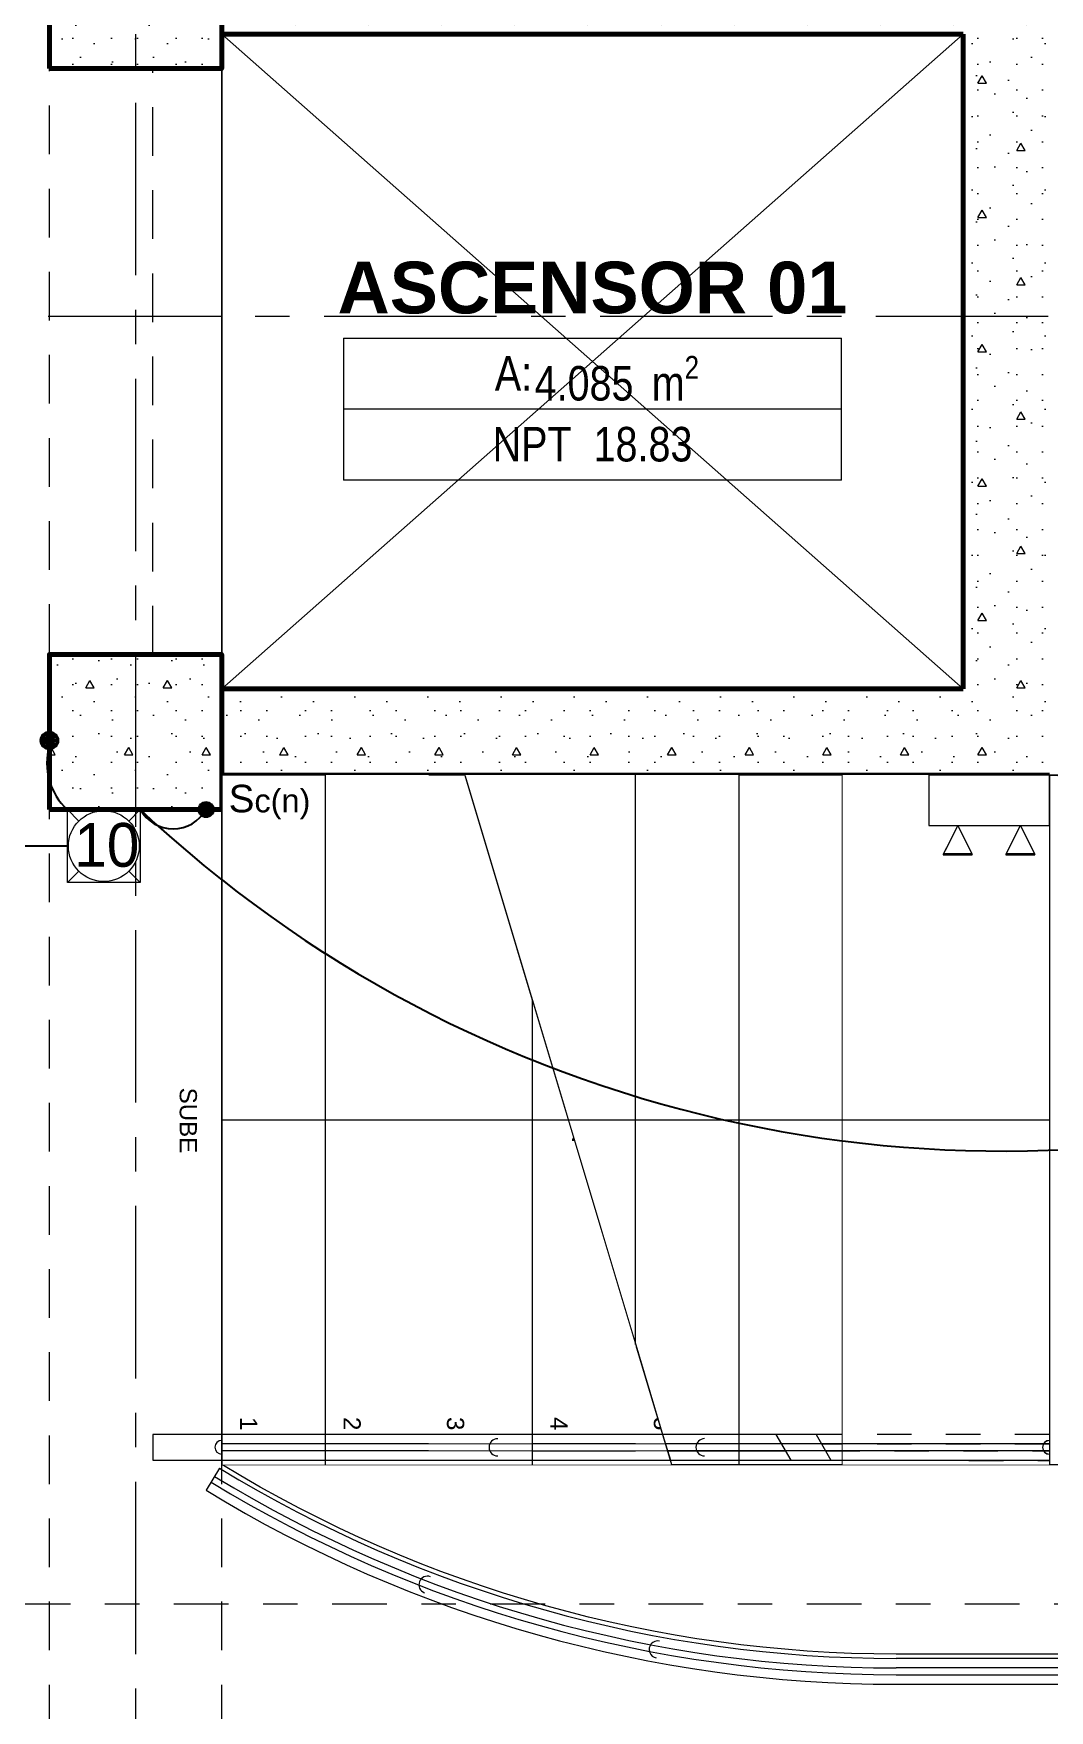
# Model space of a CAD drawing. Header units: inches. Extents: x -38 to 5698, y -33 to 92.
# Drawn here: x 393.024 to 395.97, y 19.636 to 24.501 of the extents above; entities that cross this region are included whole.
import ezdxf
from ezdxf.lldxf.tags import DXFTag

# ---------------------------------------------------------------- set-up
doc = ezdxf.new("R2010")
doc.units = ezdxf.units.IN
doc.header["$MEASUREMENT"] = 0
doc.set_wipeout_variables(frame=1)
for name, pattern in [('ACAD_ISO04W100', [30, 24, -3, 0, -3]), ('CONTINUA', [0]), ('Hidden Line', [0.195611, 0.141111, -0.0545]), ('Punto & Raya', [0.65, 0.5, -0.075, 0, -0.075]), ('Punto & Rayas', [0.335139, 0.15875, -0.088194, 0, -0.088194]), ('Raya Pequeña', [0.141111, 0.070556, -0.070556]), ('Rayas', [0.282222, 0.141111, -0.141111]), ('Wipeout_Contour', [1, 0, -1])]:
    doc.linetypes.add(name, pattern=pattern)
for name, color, linetype, lineweight in [('00 IE CKTO TOMAS', 111, 'Rayas', 18), ('00_IE_Luminarias', 6, 'Continuous', 30), ('ALUMBRADO_CONDUIT', 30, 'CONDUIT1', 30), ('ALUMBRADO_PVC', 6, 'PVC1', 30), ('Cable Alumbrado', 150, 'Continuous', 30), ('pulsador', 4, 'Continuous', 40), ('Simb_Alumbrado', 140, 'CONTINUA', 30)]:
    doc.layers.add(name, color=color, linetype=linetype, lineweight=lineweight)
for name, color, linetype in [('02 _ ARQ _ ALB _ Ejes Generales', 7, 'Continuous'), ('02 _ ARQ _ ZON _ Espacio.3D', 7, 'Continuous'), ('08 _ STR _ EXT _ 06 Columnas', 7, 'Continuous'), ('08 _ STR _ EXT _ 07 Losa Aligerada', 7, 'Continuous'), ('08 _ STR _ EXT _ 09 Vigas', 7, 'Continuous'), ('08 _ STR _ EXT _ 11 Escaleras', 7, 'Continuous'), ('08 _ STR _ EXT _ 12 Ascensor', 7, 'Continuous'), ('Dibujo 2D - General', 7, 'Continuous'), ('Interior - Escaleras & Barandillas', 7, 'Continuous'), ('Marcador - Secciones', 251, 'Continuous')]:
    doc.layers.add(name, color=color, linetype=linetype)
doc.styles.add('Annotative', font='arial.ttf')
doc.styles.add('Estilo_Generado_3', font='arial.ttf')
doc.styles.add('Estilo_Generado_8', font='arialbd.ttf')
doc.styles.add('Estilo_Generado_9', font='ARIALN.TTF')
doc.styles.add('{18b73a54-fa43-428c-adcb-c1c7bbdf2c84}', font='Simplex.shx')
tags = doc.linetypes.add('CONDUIT1', pattern='A,1,-0.19772,["con",{18b73a54-fa43-428c-adcb-c1c7bbdf2c84},S=0.2,R=0,X=0,Y=-0.065594],-0.593642', length=1.791362).pattern_tags.tags
tags[6] = DXFTag(74, 10)
tags = doc.linetypes.add('PVC1', pattern='A,1,-0.19772,["PVC",{18b73a54-fa43-428c-adcb-c1c7bbdf2c84},S=0.13,R=0,X=0,Y=-0.061851],-0.507647', length=1.705367).pattern_tags.tags
tags[6] = DXFTag(74, 10)
pattern_1 = [(0, (370.00005, 6e-09), (0, 0.3897114), [0.024375, -0.200625]), (0, (370.11255, 0.19486), (0, 0.3897114), [0.024375, -0.200625]), (60, (370.00005, 6e-09), (-0.3375, 0.1948557), [0.024375, -0.200625]), (60, (370.22505, 6e-09), (-0.3375, 0.1948557), [0.024375, -0.200625]), (120, (370.02442, 6e-09), (0.3375, 0.1948557), [0.024375, -0.200625]), (120, (370.24942, 6e-09), (0.3375, 0.1948557), [0.024375, -0.200625]), (0, (370.00005, 0.0375), (0, 0.075), [0, -0.075, 0, -0.1125]), (45, (370.03755, 0.0375), (-0.05303301, 0.05303301), [0, -0.05625, 0, -0.09375])]

# ---------------------------------------------------------------- blocks, each defined once
blk = doc.blocks.new('100x100x80 adosado')
at = {"layer": 'Simb_Alumbrado', "lineweight": 13}
blk.add_lwpolyline([(-0.0768, 0.0788), (0.0194, 0.0788), (0.0194, -0.0174), (-0.0768, -0.0174)], close=True, dxfattribs=at)
at = {"layer": 'Simb_Alumbrado', "lineweight": 9}
for points in [[(-0.0768, 0.0788), (-0.0618, 0.0638)], [(0.0043, 0.0638), (0.0194, 0.0788)], [(-0.0768, -0.0174), (-0.0618, -0.0023)], [(0.0043, -0.0023), (0.0194, -0.0174)]]:
    blk.add_lwpolyline(points, dxfattribs=at)
blk.add_circle((-0.0287, 0.0307), 0.0467, dxfattribs=at)
at = {"layer": 'Simb_Alumbrado', "lineweight": 9, "insert": (-0.0677, 0.0612), "char_height": 0.05773, "attachment_point": 1}
blk.add_mtext_dynamic_manual_height_columns('10', width=0.119989, gutter_width=12.5, heights=[0], dxfattribs=at)
blk = doc.blocks.new('ii3t')
at = {"layer": 'Simb_Alumbrado', "lineweight": 5}
h = blk.add_hatch(color=3, dxfattribs=at)
edge = h.paths.add_edge_path()
edge.add_arc((0, 0), 0.0164, 0, 360)
blk.add_circle((0, 0), 0.0164, dxfattribs=at)
blk = doc.blocks.new('pulsador')
at = {"layer": 'pulsador', "lineweight": 40}
h = blk.add_hatch(color=4, dxfattribs=at)
h.dxf.hatch_style = 1
h.paths.add_polyline_path([(246.2314, 46.0882, 1), (246.279, 46.0882, 1)])
h.paths.add_polyline_path([(246.2786, 46.0882, -1), (246.2317, 46.0882, -1)], flags=16)
h.paths.add_polyline_path([(246.271, 46.0882, -1), (246.2393, 46.0882, -1)], flags=0)
at = {"layer": 'pulsador'}
h = blk.add_hatch(color=4, dxfattribs=at)
h.dxf.hatch_style = 1
h.paths.add_polyline_path([(246.2393, 46.0882, 1), (246.271, 46.0882, 1)])
at = {"layer": 'pulsador', "color": 4, "lineweight": 50}
blk.add_circle((246.2552, 46.0882), 0.0238, dxfattribs=at)
at = {"layer": 'pulsador', "color": 4, "lineweight": 40}
blk.add_circle((246.2552, 46.0882), 0.0235, dxfattribs=at)
at = {"layer": 'pulsador', "color": 4}
blk.add_circle((246.2552, 46.0882), 0.0159, dxfattribs=at)
blk = doc.blocks.new('luz de emergencia')
at = {"color": 5, "lineweight": 40}
for p, q in [((164.1493, 48.9365, -0.0001), (164.2333, 48.9365, -0.0001)), ((164.3313, 48.9365, -0.0001), (164.4153, 48.9365, -0.0001))]:
    blk.add_line(p, q, dxfattribs=at)
at = {"layer": '00_IE_Luminarias', "color": 5, "linetype": 'Continuous', "lineweight": 13}
for p, q in [((164.1913, 49.0205, -0.0001), (164.1493, 48.9365, -0.0001)), ((164.2333, 48.9365, -0.0001), (164.1913, 49.0205, -0.0001)), ((164.3733, 49.0205, -0.0001), (164.3313, 48.9365, -0.0001)), ((164.4153, 48.9365, -0.0001), (164.3733, 49.0205, -0.0001))]:
    blk.add_line(p, q, dxfattribs=at)
at = {"layer": '00_IE_Luminarias', "color": 5, "linetype": 'Continuous', "lineweight": 13, "elevation": -0.0001}
blk.add_lwpolyline([(164.4573, 49.0205), (164.1073, 49.0205), (164.1073, 49.1666), (164.4573, 49.1665)], close=True, dxfattribs=at)

msp = doc.modelspace()

# ---------------------------------------------------------------- hatches: boundary and pattern name
at = {"layer": '08 _ STR _ EXT _ 06 Columnas', "linetype": 'Continuous', "lineweight": 9}
h = msp.add_hatch(dxfattribs=at)
h.set_pattern_fill('HORMIGÓN_EN_MASA_0002', style=0, pattern_type=2)
h.set_pattern_definition(pattern_1)
h.paths.add_polyline_path([(393.07, 24.4), (393.57, 24.4), (393.57, 24.85), (393.07, 24.85)])
h = msp.add_hatch(dxfattribs=at)
h.set_pattern_fill('HORMIGÓN_EN_MASA_0002', style=0, pattern_type=2)
h.set_pattern_definition(pattern_1)
h.paths.add_polyline_path([(393.07, 22.25), (393.57, 22.25), (393.57, 22.7), (393.07, 22.7)])
at = {"layer": '08 _ STR _ EXT _ 12 Ascensor', "linetype": 'Continuous', "lineweight": 9}
h = msp.add_hatch(dxfattribs=at)
h.set_pattern_fill('HORMIGÓN_EN_MASA_0002', style=0, pattern_type=2)
h.set_pattern_definition(pattern_1)
h.paths.add_polyline_path([(395.72, 24.75), (393.57, 24.75), (393.57, 24.5), (395.72, 24.5)])
h = msp.add_hatch(dxfattribs=at)
h.set_pattern_fill('HORMIGÓN_EN_MASA_0002', style=0, pattern_type=2)
h.set_pattern_definition(pattern_1)
h.paths.add_polyline_path([(395.72, 24.5), (395.97, 24.75), (395.72, 24.75)])
h = msp.add_hatch(dxfattribs=at)
h.set_pattern_fill('HORMIGÓN_EN_MASA_0002', style=0, pattern_type=2)
h.set_pattern_definition(pattern_1)
h.paths.add_polyline_path([(395.72, 24.5), (395.97, 24.5), (395.97, 24.75)])
h = msp.add_hatch(dxfattribs=at)
h.set_pattern_fill('HORMIGÓN_EN_MASA_0002', style=0, pattern_type=2)
h.set_pattern_definition(pattern_1)
h.paths.add_polyline_path([(395.72, 24.5), (395.72, 22.6), (395.97, 22.6), (395.97, 24.5)])
h = msp.add_hatch(dxfattribs=at)
h.set_pattern_fill('HORMIGÓN_EN_MASA_0002', style=0, pattern_type=2)
h.set_pattern_definition(pattern_1)
h.paths.add_polyline_path([(395.72, 22.6), (393.57, 22.6), (393.57, 22.35), (395.72, 22.35)])
h = msp.add_hatch(dxfattribs=at)
h.set_pattern_fill('HORMIGÓN_EN_MASA_0002', style=0, pattern_type=2)
h.set_pattern_definition(pattern_1)
h.paths.add_polyline_path([(395.72, 22.6), (395.97, 22.35), (395.97, 22.6)])
h = msp.add_hatch(dxfattribs=at)
h.set_pattern_fill('HORMIGÓN_EN_MASA_0002', style=0, pattern_type=2)
h.set_pattern_definition(pattern_1)
h.paths.add_polyline_path([(395.72, 22.35), (395.97, 22.35), (395.72, 22.6)])

# ---------------------------------------------------------------- linework, layer by layer
at = {"layer": '02 _ ARQ _ ALB _ Ejes Generales', "color": 251, "linetype": 'Punto & Raya', "lineweight": 13}
msp.add_line((393.32, 45.9), (393.32, 2.05), dxfattribs=at)
at = {"layer": '02 _ ARQ _ ZON _ Espacio.3D', "color": 252, "linetype": 'Continuous', "lineweight": 13}
for p, q in [((393.923, 23.6174), (393.923, 23.2057)), ((393.923, 23.6174), (395.3671, 23.6174)), ((395.3671, 23.2057), (395.3671, 23.6174)), ((395.3671, 23.4116), (393.923, 23.4116)), ((395.3671, 23.2057), (393.923, 23.2057))]:
    msp.add_line(p, q, dxfattribs=at)
at = {"layer": '02 _ ARQ _ ZON _ Espacio.3D', "color": 254, "linetype": 'Continuous', "lineweight": 0, "flags": 128}
msp.add_lwpolyline([(393.07, 24.85), (393.57, 24.85), (393.57, 26.75, -0.137976), (395.5252, 27.3), (409.32, 27.3, -1), (409.32, 19.8), (395.5252, 19.8, -0.137981), (393.57, 20.35), (393.57, 22.25), (393.07, 22.25), (393.07, 22.7), (393.57, 22.7), (393.57, 24.4), (393.07, 24.4)], format="xyb", close=True, dxfattribs=at)
at = {"layer": '02 _ ARQ _ ZON _ Espacio.3D', "color": 255, "linetype": 'Continuous', "lineweight": 0, "flags": 128}
msp.add_lwpolyline([(393.57, 22.6), (395.72, 22.6), (395.72, 24.5), (393.57, 24.5)], close=True, dxfattribs=at)
at = {"layer": '08 _ STR _ EXT _ 06 Columnas', "color": 7, "linetype": 'Continuous', "lineweight": 80, "flags": 128}
for points in [[(393.07, 24.4), (393.57, 24.4), (393.57, 24.85), (393.07, 24.85)], [(393.07, 22.25), (393.57, 22.25), (393.57, 22.7), (393.07, 22.7)]]:
    msp.add_lwpolyline(points, close=True, dxfattribs=at)
at = {"layer": '08 _ STR _ EXT _ 07 Losa Aligerada', "color": 254, "linetype": 'Continuous', "lineweight": 18, "flags": 128}
msp.add_lwpolyline([(395.5252, 19.8, -0.137981), (393.57, 20.35), (393.57, 22.3499), (393.57, 22.6), (393.57, 24.5), (393.57, 24.7499), (393.57, 26.75, -0.137981), (395.5252, 27.3), (409.32, 27.3, -1), (409.32, 19.8)], format="xyb", close=True, dxfattribs=at)
at = {"layer": '08 _ STR _ EXT _ 09 Vigas', "color": 251, "linetype": 'Hidden Line', "lineweight": 13}
for p, q in [((393.07, 17.4), (393.07, 29.7)), ((393.57, 17.4), (393.57, 29.7)), ((393.37, 22.7), (393.37, 24.4)), ((393.57, 24.4), (393.37, 24.4)), ((393.57, 22.7), (393.57, 24.4)), ((393.57, 22.7), (393.37, 22.7))]:
    msp.add_line(p, q, dxfattribs=at)
at = {"layer": '08 _ STR _ EXT _ 11 Escaleras', "color": 161, "linetype": 'Continuous', "lineweight": 13}
for p, q in [((395.07, 22.35), (393.57, 22.35)), ((393.57, 22.35), (393.57, 20.35))]:
    msp.add_line(p, q, dxfattribs=at)
at = {"layer": '08 _ STR _ EXT _ 11 Escaleras', "color": 167, "linetype": 'Continuous', "lineweight": 18}
for p, q in [((394.17, 20.35), (394.17, 22.35)), ((395.07, 20.35), (395.07, 22.35))]:
    msp.add_line(p, q, dxfattribs=at)
at = {"layer": '08 _ STR _ EXT _ 11 Escaleras', "color": 161, "linetype": 'ACAD_ISO04W100', "lineweight": 13}
msp.add_line((395.7744, 20.35), (395.9281, 20.35), dxfattribs=at)
msp.add_arc((395.97, 22.3496), 2, 268.7994, 0.0126, dxfattribs=at)
at = {"layer": '08 _ STR _ EXT _ 12 Ascensor', "color": 7, "linetype": 'Continuous', "lineweight": 80, "flags": 128}
for points in [[(393.57, 24.75), (393.57, 24.5)], [(393.57, 24.5), (395.72, 24.5)], [(395.72, 24.5), (395.72, 22.6)], [(395.72, 22.6), (393.57, 22.6)], [(393.57, 22.35), (393.57, 22.6)], [(393.57, 22.35), (395.97, 22.35)]]:
    msp.add_lwpolyline(points, dxfattribs=at)
at = {"layer": 'ALUMBRADO_CONDUIT', "color": 30, "lineweight": 30, "ltscale": 0.4, "true_color": 0xf26722}
msp.add_line((393.122, 22.1442), (392.3757, 22.1442), dxfattribs=at)
at = {"layer": 'ALUMBRADO_PVC', "linetype": 'PVC1', "ltscale": 0.4}
for centre, radius, start, end in [((393.2449, 22.3842), 0.1819, 163.9537, 227.5265), ((393.4289, 22.3032), 0.1091, 209.1814, 330.8089)]:
    msp.add_arc(centre, radius, start, end, dxfattribs=at)
at = {"layer": 'Dibujo 2D - General', "color": 252, "linetype": 'Continuous', "lineweight": 9}
for p, q in [((393.57, 22.6), (395.72, 24.5)), ((395.72, 22.6), (393.57, 24.5))]:
    msp.add_line(p, q, dxfattribs=at)
at = {"layer": 'Interior - Escaleras & Barandillas', "color": 161, "linetype": 'Continuous', "lineweight": 13}
for p, q in [((393.37, 20.4375), (393.37, 20.3625)), ((393.5635, 20.3393), (393.5244, 20.2754)), ((409.32, 19.7875), (395.5252, 19.7875)), ((409.32, 19.7598), (395.5252, 19.7598)), ((395.5252, 19.7403), (409.32, 19.7403)), ((395.5252, 19.7125), (409.32, 19.7125))]:
    msp.add_line(p, q, dxfattribs=at)
at = {"layer": 'Interior - Escaleras & Barandillas', "color": 161, "linetype": 'Continuous', "lineweight": 13, "flags": 128}
for points in [[(394.1754, 20.0245, 1), (394.1575, 19.9779, 1)], [(394.8389, 19.8379, 1), (394.8298, 19.7887, 1)]]:
    msp.add_lwpolyline(points, format="xyb", dxfattribs=at)
at = {"layer": 'Interior - Escaleras & Barandillas', "color": 161, "linetype": 'Continuous', "lineweight": 13}
for radius in [3.7625, 3.8098, 3.7903, 3.8375]:
    msp.add_arc((395.5252, 23.55), radius, 238.5756, 270, dxfattribs=at)
at = {"layer": 'Marcador - Secciones', "color": 251, "linetype": 'Punto & Raya', "lineweight": 13}
msp.add_line((374.6667, 23.6815), (398.9526, 23.6815), dxfattribs=at)
at = {"layer": 'Marcador - Secciones', "color": 251, "linetype": 'Punto & Rayas', "lineweight": 13}
msp.add_line((392.5136, 19.9456), (398.7833, 19.9456), dxfattribs=at)

# ---------------------------------------------------------------- block references
at = {"color": 4, "lineweight": 40}
msp.add_blockref('pulsador', (146.8148, -23.6378), dxfattribs=at)
at = {"layer": 'ALUMBRADO_CONDUIT', "linetype": 'PVC1', "lineweight": 35, "xscale": 2.199856799627834, "yscale": 2.199856799627834, "zscale": 2.199856799627834}
msp.add_blockref('100x100x80 adosado', (393.291, 22.0765), dxfattribs=at)

# ---------------------------------------------------------------- texts
at = {"layer": '02 _ ARQ _ ZON _ Espacio.3D', "color": 252, "lineweight": 25, "attachment_point": 2}
for s, insert, char_height, style in [('\\A1;{\\pqc;\\pt0;\\fArial|b1|i0|c0|p34;ASCENSOR 01}', (394.645, 23.8395), 0.15, 'Estilo_Generado_8'), ('\\A1;{\\pqc;\\pt0;\\fArial Narrow|b0|i0|c0|p34;A: }', (394.4159, 23.5656), 0.1, 'Estilo_Generado_9'), ('\\A1;{\\pqc;\\pt0,0.3;\\fArial Narrow|b0|i0|c0|p34;4.085\\fArial Narrow|b0|i0|c0|p34;\\A1{\\H.66x;\\S^  ;}\\fArial Narrow|b0|i0|c0|p34; m\\fArial Narrow|b0|i0|c0|p34;\\A1{\\H.66x;\\S2^  ;}}', (394.7156, 23.566), 0.1, 'Estilo_Generado_9'), ('\\A1;{\\pqc;\\pt0;\\fArial Narrow|b0|i0|c0|p34;NPT  18.83}', (394.645, 23.3601), 0.1, 'Estilo_Generado_9')]:
    msp.add_mtext(s, dxfattribs=dict(at, insert=insert, char_height=char_height, style=style))
at = {"layer": '08 _ STR _ EXT _ 11 Escaleras', "color": 161, "lineweight": 13, "char_height": 0.05, "attachment_point": 4, "rotation": 270, "style": 'Estilo_Generado_3'}
for s, insert in [('\\A1;{\\pql;\\fArial|b0|i0|c0|p34;SUBE}', (393.4725, 21.4433)), ('\\A1;{\\pql;\\fArial|b0|i0|c0|p34;8}', (395.7475, 20.4879))]:
    msp.add_mtext(s, dxfattribs=dict(at, insert=insert))

# ---------------------------------------------------------------- next in the draw order: wipeouts: each hides what was drawn before it
at = {"color": 254, "linetype": 'Wipeout_Contour', "lineweight": 0, "ltscale": 3314.619291}
msp.add_wipeout([(394.47, 22.35), (394.17, 22.35), (394.17, 20.35), (394.47, 20.35)], dxfattribs=at).dxf.layer = '08 _ STR _ EXT _ 11 Escaleras'

# ---------------------------------------------------------------- next in the draw order: linework, layer by layer
at = {"layer": '08 _ STR _ EXT _ 11 Escaleras', "color": 167, "linetype": 'Continuous', "lineweight": 18}
msp.add_line((393.57, 20.35), (395.67, 20.35), dxfattribs=at)

# ---------------------------------------------------------------- next in the draw order: wipeouts: each hides what was drawn before it
at = {"color": 254, "linetype": 'Wipeout_Contour', "lineweight": 0, "ltscale": 3318.178751}
msp.add_wipeout([(395.37, 21.35), (395.07, 22.35), (395.07, 20.35), (395.37, 20.35)], dxfattribs=at).dxf.layer = '08 _ STR _ EXT _ 11 Escaleras'

# ---------------------------------------------------------------- next in the draw order: linework, layer by layer
at = {"layer": '08 _ STR _ EXT _ 11 Escaleras', "color": 167, "linetype": 'Continuous', "lineweight": 18}
msp.add_line((395.37, 21.35), (395.37, 20.35), dxfattribs=at)

# ---------------------------------------------------------------- next in the draw order: wipeouts: each hides what was drawn before it
at = {"color": 254, "linetype": 'Wipeout_Contour', "lineweight": 0, "ltscale": 3317.018492}
msp.add_wipeout([(394.77, 22.35), (394.77, 20.35), (395.07, 20.35), (395.07, 22.35)], dxfattribs=at).dxf.layer = '08 _ STR _ EXT _ 11 Escaleras'

# ---------------------------------------------------------------- next in the draw order: linework, layer by layer
at = {"layer": '08 _ STR _ EXT _ 11 Escaleras', "color": 167, "linetype": 'Continuous', "lineweight": 18}
for p, q in [((394.77, 20.35), (394.77, 22.35)), ((395.07, 22.35), (395.67, 20.35))]:
    msp.add_line(p, q, dxfattribs=at)
at = {"layer": '08 _ STR _ EXT _ 11 Escaleras', "color": 161, "linetype": 'Continuous', "lineweight": 13}
msp.add_line((393.57, 20.35), (395.67, 20.35), dxfattribs=at)

# ---------------------------------------------------------------- next in the draw order: texts
at = {"layer": '08 _ STR _ EXT _ 11 Escaleras', "color": 161, "lineweight": 13, "insert": (394.77, 21.3663), "char_height": 0.05, "attachment_point": 8, "style": 'Estilo_Generado_3'}
msp.add_mtext('\\A1;{\\pqc;\\pt0,3.55;\\fArial|b0|i0|c0|p34;27C x \\fArial|b0|i0|c0|p34;0.17\\fArial|b0|i0|c0|p34;\\A1{\\H.66x;\\S^  ;}\\fArial|b0|i0|c0|p34;\\fArial|b0|i0|c0|p34;\\fArial|b0|i0|c0|p34;\\fArial|b0|i0|c0|p34;\\A1{\\H.66x;\\S^  ;}\\fArial|b0|i0|c0|p34;\\fArial|b0|i0|c0|p34;\\fArial|b0|i0|c0|p34;\\fArial|b0|i0|c0|p34;\\A1{\\H.66x;\\S^  ;}\\fArial|b0|i0|c0|p34;}', dxfattribs=at)

# ---------------------------------------------------------------- next in the draw order: wipeouts: each hides what was drawn before it
at = {"color": 254, "linetype": 'Wipeout_Contour', "lineweight": 0, "ltscale": 3315.504688}
msp.add_wipeout([(393.57, 22.35), (393.57, 20.35), (395.67, 20.35), (395.07, 22.35)], dxfattribs=at).dxf.layer = '08 _ STR _ EXT _ 11 Escaleras'

# ---------------------------------------------------------------- next in the draw order: texts
at = {"layer": '08 _ STR _ EXT _ 11 Escaleras', "color": 161, "lineweight": 13, "char_height": 0.05, "attachment_point": 4, "rotation": 270, "style": 'Estilo_Generado_3'}
for s, insert in [('\\A1;{\\pql;\\fArial|b0|i0|c0|p34;3}', (394.2475, 20.4879)), ('\\A1;{\\pql;\\fArial|b0|i0|c0|p34;5}', (394.8475, 20.4879))]:
    msp.add_mtext(s, dxfattribs=dict(at, insert=insert))

# ---------------------------------------------------------------- next in the draw order: wipeouts: each hides what was drawn before it
at = {"color": 254, "linetype": 'Wipeout_Contour', "lineweight": 0, "ltscale": 3312.22009}
msp.add_wipeout([(393.87, 22.35), (393.57, 22.35), (393.57, 20.35), (393.87, 20.35)], dxfattribs=at).dxf.layer = '08 _ STR _ EXT _ 11 Escaleras'
at = {"color": 254, "linetype": 'Wipeout_Contour', "lineweight": 0, "ltscale": 2488.491073}
msp.add_wipeout([(395.37, 22.35), (395.1744, 22.35), (395.37, 21.698)], dxfattribs=at).dxf.layer = '08 _ STR _ EXT _ 11 Escaleras'

# ---------------------------------------------------------------- next in the draw order: linework, layer by layer
at = {"layer": '08 _ STR _ EXT _ 11 Escaleras', "color": 167, "linetype": 'Continuous', "lineweight": 18}
for p, q in [((393.57, 22.35), (393.57, 20.35)), ((395.07, 22.35), (393.57, 22.35))]:
    msp.add_line(p, q, dxfattribs=at)
at = {"layer": 'Interior - Escaleras & Barandillas', "color": 167, "linetype": 'Continuous', "lineweight": 18, "flags": 128}
msp.add_lwpolyline([(393.57, 20.42, 1), (393.57, 20.38)], format="xyb", dxfattribs=at)

# ---------------------------------------------------------------- next in the draw order: block references
at = {"layer": 'Cable Alumbrado', "lineweight": 0, "xscale": 1.404578189384958, "yscale": 1.404578189384958, "zscale": 1.404578189384958}
msp.add_blockref('ii3t', (393.5242, 22.25), dxfattribs=at)

# ---------------------------------------------------------------- next in the draw order: texts
at = {"layer": '00 IE CKTO TOMAS', "insert": (393.59, 22.2217), "char_height": 0.08, "width": 0.768045, "attachment_point": 7, "style": 'Annotative'}
msp.add_mtext('S{\\H0.84375x;c(n)}', dxfattribs=at)
at = {"layer": '08 _ STR _ EXT _ 11 Escaleras', "color": 161, "lineweight": 13, "insert": (393.6479, 20.4879), "char_height": 0.05, "attachment_point": 4, "rotation": 270, "style": 'Estilo_Generado_3'}
msp.add_mtext('\\A1;{\\pql;\\fArial|b0|i0|c0|p34;1}', dxfattribs=at)

# ---------------------------------------------------------------- next in the draw order: wipeouts: each hides what was drawn before it
at = {"color": 254, "linetype": 'Wipeout_Contour', "lineweight": 0, "ltscale": 3319.476034}
msp.add_wipeout([(395.37, 22.35), (395.37, 21.698), (395.67, 20.698), (395.67, 22.35)], dxfattribs=at).dxf.layer = '08 _ STR _ EXT _ 11 Escaleras'

# ---------------------------------------------------------------- next in the draw order: linework, layer by layer
at = {"layer": '08 _ STR _ EXT _ 11 Escaleras', "color": 161, "linetype": 'ACAD_ISO04W100', "lineweight": 13}
for p, q in [((397.97, 22.35), (395.1744, 22.35)), ((395.37, 21.698), (395.37, 22.35))]:
    msp.add_line(p, q, dxfattribs=at)

# ---------------------------------------------------------------- next in the draw order: wipeouts: each hides what was drawn before it
at = {"color": 254, "linetype": 'Wipeout_Contour', "lineweight": 0, "ltscale": 3313.41969}
msp.add_wipeout([(394.17, 22.35), (393.87, 22.35), (393.87, 20.35), (394.17, 20.35)], dxfattribs=at).dxf.layer = '08 _ STR _ EXT _ 11 Escaleras'
at = {"color": 254, "linetype": 'Wipeout_Contour', "lineweight": 0, "ltscale": 3315.818891}
msp.add_wipeout([(394.77, 22.35), (394.47, 22.35), (394.47, 20.35), (394.77, 20.35)], dxfattribs=at).dxf.layer = '08 _ STR _ EXT _ 11 Escaleras'
at = {"color": 254, "linetype": 'Wipeout_Contour', "lineweight": 0, "ltscale": 2489.848275}
msp.add_wipeout([(395.37, 20.35), (395.67, 20.35), (395.37, 21.35)], dxfattribs=at).dxf.layer = '08 _ STR _ EXT _ 11 Escaleras'

# ---------------------------------------------------------------- next in the draw order: linework, layer by layer
at = {"layer": '08 _ STR _ EXT _ 11 Escaleras', "color": 167, "linetype": 'Continuous', "lineweight": 18}
for p, q in [((393.87, 22.35), (393.87, 20.35)), ((394.47, 22.35), (394.47, 20.35)), ((395.67, 22.35), (395.67, 20.35)), ((393.57, 21.35), (395.37, 21.35)), ((395.07, 20.35), (395.37, 21.35))]:
    msp.add_line(p, q, dxfattribs=at)
at = {"layer": '08 _ STR _ EXT _ 11 Escaleras', "color": 161, "linetype": 'ACAD_ISO04W100', "lineweight": 13}
for p, q in [((395.1744, 22.35), (395.7744, 20.35)), ((395.67, 22.35), (395.67, 20.698)), ((395.4744, 21.35), (395.97, 21.35))]:
    msp.add_line(p, q, dxfattribs=at)

# ---------------------------------------------------------------- next in the draw order: texts
at = {"layer": '08 _ STR _ EXT _ 11 Escaleras', "color": 161, "lineweight": 13, "insert": (394.77, 21.3386), "char_height": 0.05, "attachment_point": 2, "style": 'Estilo_Generado_3'}
msp.add_mtext('\\A1;{\\pqc;\\pt0,3.55;\\fArial|b0|i0|c0|p34;26H x \\fArial|b0|i0|c0|p34;0.30\\fArial|b0|i0|c0|p34;\\A1{\\H.66x;\\S^  ;}\\fArial|b0|i0|c0|p34;\\fArial|b0|i0|c0|p34;\\fArial|b0|i0|c0|p34;\\fArial|b0|i0|c0|p34;\\A1{\\H.66x;\\S^  ;}\\fArial|b0|i0|c0|p34;\\fArial|b0|i0|c0|p34;\\fArial|b0|i0|c0|p34;\\fArial|b0|i0|c0|p34;\\A1{\\H.66x;\\S^  ;}\\fArial|b0|i0|c0|p34;}', dxfattribs=at)
at = {"layer": '08 _ STR _ EXT _ 11 Escaleras', "color": 161, "lineweight": 13, "char_height": 0.05, "attachment_point": 4, "rotation": 270, "style": 'Estilo_Generado_3'}
for s, insert in [('\\A1;{\\pql;\\fArial|b0|i0|c0|p34;2}', (393.9479, 20.4879)), ('\\A1;{\\pql;\\fArial|b0|i0|c0|p34;4}', (394.5479, 20.4879)), ('\\A1;{\\pql;\\fArial|b0|i0|c0|p34;7}', (395.4479, 20.4879))]:
    msp.add_mtext(s, dxfattribs=dict(at, insert=insert))

# ---------------------------------------------------------------- next in the draw order: wipeouts: each hides what was drawn before it
at = {"color": 254, "linetype": 'Wipeout_Contour', "lineweight": 0, "ltscale": 3318.218094}
msp.add_wipeout([(395.07, 22.35), (395.07, 20.35), (395.37, 20.35), (395.37, 22.35)], dxfattribs=at).dxf.layer = '08 _ STR _ EXT _ 11 Escaleras'

# ---------------------------------------------------------------- next in the draw order: linework, layer by layer
at = {"layer": '08 _ STR _ EXT _ 11 Escaleras', "color": 161, "linetype": 'Continuous', "lineweight": 13}
msp.add_line((395.97, 22.35), (394.2744, 22.35), dxfattribs=at)

# ---------------------------------------------------------------- next in the draw order: texts
at = {"layer": '08 _ STR _ EXT _ 11 Escaleras', "color": 161, "lineweight": 13, "insert": (395.1475, 20.4879), "char_height": 0.05, "attachment_point": 4, "rotation": 270, "style": 'Estilo_Generado_3'}
msp.add_mtext('\\A1;{\\pql;\\fArial|b0|i0|c0|p34;6}', dxfattribs=at)

# ---------------------------------------------------------------- next in the draw order: wipeouts: each hides what was drawn before it
at = {"color": 254, "linetype": 'Wipeout_Contour', "lineweight": 0, "ltscale": 3318.07308}
msp.add_wipeout([(394.2744, 22.35), (394.8744, 20.35), (395.97, 20.35), (395.97, 22.35)], dxfattribs=at).dxf.layer = '08 _ STR _ EXT _ 11 Escaleras'

# ---------------------------------------------------------------- next in the draw order: linework, layer by layer
at = {"layer": '08 _ STR _ EXT _ 11 Escaleras', "color": 167, "linetype": 'Continuous', "lineweight": 18}
for p, q in [((395.97, 22.35), (394.2744, 22.35)), ((394.47, 22.35), (394.47, 21.698)), ((395.37, 20.35), (395.37, 22.35))]:
    msp.add_line(p, q, dxfattribs=at)
at = {"layer": '08 _ STR _ EXT _ 11 Escaleras', "color": 161, "linetype": 'Continuous', "lineweight": 13}
for p in [(395.97, 22.35), (394.8744, 20.35)]:
    msp.add_line(p, (395.97, 20.35), dxfattribs=at)
at = {"layer": 'Interior - Escaleras & Barandillas', "color": 161, "linetype": 'Continuous', "lineweight": 13}
for p, q in [((395.97, 20.4375), (394.8482, 20.4375)), ((395.2211, 20.3622), (395.1778, 20.4372)), ((395.1938, 20.4095), (393.57, 20.4098))]:
    msp.add_line(p, q, dxfattribs=at)
at = {"layer": 'Interior - Escaleras & Barandillas', "color": 161, "linetype": 'Raya Pequeña', "lineweight": 13}
msp.add_line((395.2932, 20.4372), (395.3365, 20.3622), dxfattribs=at)
at = {"layer": 'Interior - Escaleras & Barandillas', "color": 161, "linetype": 'Continuous', "lineweight": 13, "flags": 128}
msp.add_lwpolyline([(394.37, 20.4249, 1), (394.37, 20.3749)], format="xyb", dxfattribs=at)

# ---------------------------------------------------------------- next in the draw order: wipeouts: each hides what was drawn before it
at = {"color": 254, "linetype": 'Wipeout_Contour', "lineweight": 0, "ltscale": 2485.792051}
msp.add_wipeout([(394.47, 22.35), (394.2744, 22.35), (394.47, 21.698)], dxfattribs=at).dxf.layer = '08 _ STR _ EXT _ 11 Escaleras'

# ---------------------------------------------------------------- next in the draw order: wipeouts: each hides what was drawn before it
at = {"color": 254, "linetype": 'Wipeout_Contour', "lineweight": 0, "ltscale": 3315.877293}
msp.add_wipeout([(394.47, 21.698), (394.77, 20.698), (394.77, 22.35), (394.47, 22.35)], dxfattribs=at).dxf.layer = '08 _ STR _ EXT _ 11 Escaleras'

# ---------------------------------------------------------------- next in the draw order: wipeouts: each hides what was drawn before it
at = {"color": 254, "linetype": 'Wipeout_Contour', "lineweight": 0, "ltscale": 4146.354484}
msp.add_wipeout([(394.77, 20.698), (394.8744, 20.35), (395.07, 20.35), (395.07, 22.35), (394.77, 22.35)], dxfattribs=at).dxf.layer = '08 _ STR _ EXT _ 11 Escaleras'

# ---------------------------------------------------------------- next in the draw order: linework, layer by layer
at = {"layer": '08 _ STR _ EXT _ 11 Escaleras', "color": 167, "linetype": 'Continuous', "lineweight": 18}
for p, q in [((394.2744, 22.35), (394.8744, 20.35)), ((394.77, 20.698), (394.77, 22.35)), ((395.07, 20.35), (395.07, 22.35)), ((394.8744, 20.35), (395.97, 20.35))]:
    msp.add_line(p, q, dxfattribs=at)
at = {"layer": 'Interior - Escaleras & Barandillas', "color": 161, "linetype": 'Continuous', "lineweight": 13}
for p, q in [((395.1778, 20.4372), (393.37, 20.4375)), ((394.8482, 20.4375), (394.8707, 20.3625)), ((393.57, 20.3903), (395.205, 20.39)), ((393.37, 20.3625), (395.2211, 20.3622))]:
    msp.add_line(p, q, dxfattribs=at)
at = {"layer": 'Interior - Escaleras & Barandillas', "color": 161, "linetype": 'Continuous', "lineweight": 13, "flags": 128}
msp.add_lwpolyline([(394.97, 20.425, 1), (394.97, 20.375)], format="xyb", dxfattribs=at)

# ---------------------------------------------------------------- next in the draw order: wipeouts: each hides what was drawn before it
at = {"color": 254, "linetype": 'Wipeout_Contour', "lineweight": 0, "ltscale": 3319.417695}
msp.add_wipeout([(395.37, 22.35), (395.37, 20.35), (395.67, 20.35), (395.67, 22.35)], dxfattribs=at).dxf.layer = '08 _ STR _ EXT _ 11 Escaleras'

# ---------------------------------------------------------------- next in the draw order: wipeouts: each hides what was drawn before it
at = {"color": 254, "linetype": 'Wipeout_Contour', "lineweight": 0, "ltscale": 3320.617297}
msp.add_wipeout([(395.67, 22.35), (395.67, 20.35), (395.97, 20.35), (395.97, 22.35)], dxfattribs=at).dxf.layer = '08 _ STR _ EXT _ 11 Escaleras'

# ---------------------------------------------------------------- next in the draw order: linework, layer by layer
at = {"layer": '08 _ STR _ EXT _ 11 Escaleras', "color": 167, "linetype": 'Continuous', "lineweight": 18}
for p, q in [((395.97, 22.35), (395.97, 20.35)), ((394.5744, 21.35), (395.97, 21.35))]:
    msp.add_line(p, q, dxfattribs=at)
at = {"layer": 'ALUMBRADO_PVC', "linetype": 'PVC1', "ltscale": 0.4}
for centre, radius, start, end in [((395.9483, 21.38), 0.9702, 2.6566, 88.7204), ((395.8349, 24.9123), 3.653, 226.7871, 287.3181)]:
    msp.add_arc(centre, radius, start, end, dxfattribs=at)
at = {"layer": 'Interior - Escaleras & Barandillas', "color": 161, "linetype": 'Raya Pequeña', "lineweight": 13}
for p, q in [((395.97, 20.4371), (395.2932, 20.4372)), ((395.97, 20.4093), (395.3093, 20.4094)), ((395.3205, 20.3899), (395.97, 20.3898)), ((395.3365, 20.3622), (395.97, 20.3621))]:
    msp.add_line(p, q, dxfattribs=at)
at = {"layer": 'Interior - Escaleras & Barandillas', "color": 161, "linetype": 'Continuous', "lineweight": 13}
for p, q in [((395.97, 20.4098), (394.8565, 20.4098)), ((394.8624, 20.3903), (395.97, 20.3903)), ((394.8707, 20.3625), (395.97, 20.3625))]:
    msp.add_line(p, q, dxfattribs=at)
at = {"layer": 'Interior - Escaleras & Barandillas', "color": 167, "linetype": 'Continuous', "lineweight": 18, "flags": 128}
for points in [[(395.97, 20.42, 1), (395.97, 20.38)], [(395.97, 20.4196, 1), (395.97, 20.3796)]]:
    msp.add_lwpolyline(points, format="xyb", dxfattribs=at)

# ---------------------------------------------------------------- next in the draw order: block references
at = {"layer": 'pulsador', "color": 4, "lineweight": 40, "xscale": -1}
msp.add_blockref('luz de emergencia', (560.0773, -26.8165, 0.0001), dxfattribs=at)

doc.saveas('drawing.dxf')
